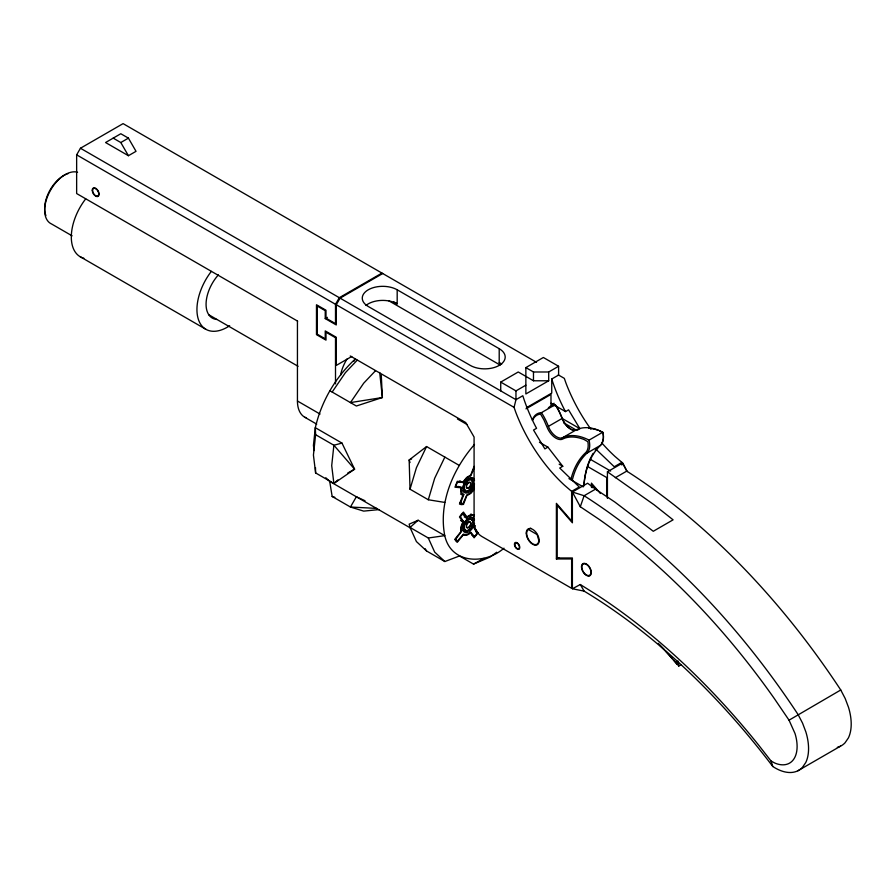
<?xml version="1.0" encoding="UTF-8"?>
<svg xmlns="http://www.w3.org/2000/svg" width="896" height="896" viewBox="0 0 896 896"><rect width="100%" height="100%" fill="white"/><g stroke="black" fill="none" stroke-linecap="round" stroke-linejoin="round"><path stroke-width="1.34" d="M314.059 450.576L313.432 445.402L315.325 427.694L315.616 434.706L313.432 455.067L315.616 472.931L333.883 483.482L354.592 469.168L341.97 443.083L315.325 427.694C321.306 401.71 335.115 377.798 354.626 359.621M474.488 444.461C453.13 468.955 438.402 502.757 444.763 535.651C450.979 564.234 485.318 564.704 503.978 548.184M458.528 486.405L460.813 487.726L460.835 492.43L462.862 495.365L459.491 504.056L461.317 504.627L463.445 504.414L466.816 495.723L470.904 493.338L474.454 488.947M350.246 355.981L465.707 422.542L474.085 437.046L474.085 523.208A10.763 6.216 60 0 0 481.678 536.39L571.626 588.314L571.626 558.958L556.394 558.958L556.394 503.362L571.626 520.946L571.626 491.378L564.614 485.352A117.824 68.029 60 0 1 515.749 412.205L514.069 407.378L515.962 399.683L515.962 390.891L500.73 382.099L500.73 390.891M444.763 502.421L428.299 499.755L410.021 489.205L416.416 467.712L426.574 446.544L459.144 465.349M428.299 499.755L434.683 478.262L444.853 457.094M595.526 489.138L587.608 483.235L572.387 492.027L572.387 522.805L557.155 505.221L557.155 557.973L572.387 557.973L572.387 588.75L580.306 584.528L597.442 595.269A522.435 301.627 60 0 1 758.621 745.08L771.03 761.006L774.794 763.045A36.422 21.034 60 0 0 795.032 733.555L789.04 720.182L774.435 698.712A511.101 295.086 60 0 0 598.875 519.165L580.306 506.744L584.114 495.734L595.526 489.138L614.902 502.085L653.274 531.272L673.086 519.837L653.979 504.706L607.421 471.8L622.642 463.019L627.256 471.598M461.53 493.304L463.814 494.626L460.477 503.261L461.698 503.63L463.109 503.496L466.838 494.827A10.55 6.093 -60 0 0 474.051 488.432L474.286 487.928M474.107 466.368L470.736 475.059L466.648 477.445L463.098 481.835L457.251 481.32L454.966 487.2L460.813 487.726M474.432 467.286L470.702 475.955A10.55 6.093 -60 0 0 463.49 482.339L457.453 482.35L456.512 484.299L455.93 486.27L461.563 487.323A10.55 6.093 -60 0 0 463.49 494.525L463.814 494.626M474.454 514.842L470.904 514.55L466.816 516.891L463.445 512.086L461.317 514.338L459.491 517.014L462.862 521.808L460.835 527.083L460.813 531.821L454.966 539.078L455.851 541.027L457.251 542.338L463.098 535.069L466.648 535.349L470.736 533.019L474.107 537.813L478.061 532.896L474.69 528.102M297.629 321.138L76.642 193.547L76.642 154.84L80.45 148.243L123.088 123.626L536.502 362.309M335.507 383.846L335.507 337.714L325.998 332.226L325.998 340.133L316.478 334.645L316.478 304.752L325.998 310.24L325.998 318.158L335.507 323.646L335.507 304.293L339.315 297.696L381.954 273.078M351.758 356.485L336.269 365.422L336.269 337.266L325.237 330.904L325.237 338.811L317.24 334.197L317.24 306.062L325.237 310.677L325.237 318.595L336.269 324.957L336.269 304.73L340.077 298.144L382.715 273.526M332.158 392.034L345.408 372.658L357.202 360.203M470.859 514.069L474.051 515.827A10.55 6.093 -60 0 0 466.838 517.754L463.109 513.397L461.698 514.886L460.477 516.678L463.49 521.92A10.55 6.093 -60 0 0 461.563 531.35L455.93 538.91L456.512 540.21L457.453 541.083L463.49 534.094A10.55 6.093 -60 0 0 470.702 532.168L474.432 536.525L475.843 535.035L477.064 533.243L474.051 528.002A10.55 6.093 -60 0 0 475.238 525.538M375.48 370.754L363.686 383.208L350.437 402.584L382.379 397.533L381.27 375.01M528.315 529.458L527.442 530.275A8.613 4.973 60 0 0 531.138 542.718A8.613 4.973 60 0 0 538.798 540.355L537.107 534.542L528.315 529.458L530.701 528.08M337.926 479.886L333.883 483.482L331.71 465.618L333.883 445.245L315.616 434.706M418.118 520.262L409.158 524.16L410.021 527.442L428.299 537.992L444.763 535.651L418.118 520.262L410.021 527.442L416.416 541.565L426.574 550.984L444.853 561.534L459.144 556.114M426.574 446.544L409.158 459.984L410.021 489.205M496.698 552.227L490.078 557.054L473.525 564.099L459.816 556.181M789.04 720.182L840.75 689.987L845.197 698.533L848.512 707.325A47.253 27.283 60 0 1 848.378 737.946L845.006 742.851A47.253 27.283 60 0 1 837.334 747.331M113.187 138.13L120.803 142.531L128.419 138.13L136.024 151.323L128.419 155.714L105.571 142.531L120.803 133.739L128.419 138.13M325.237 318.595L327.41 317.341M500.73 382.099L518.246 371.986L533.478 380.778L548.699 380.778L548.699 371.986L558.6 366.274L558.6 375.066L551.746 379.019L551.746 393.086L526.434 407.702M548.699 380.778L525.862 393.971L525.862 367.595L543.368 357.482L558.6 366.274M515.962 390.891L525.862 385.179M525.963 408.856L550.984 394.408L550.984 404.958L553.011 403.782M532.302 420.19A26.914 15.546 60 0 1 541.464 412.653L555.173 404.734A41.138 23.744 60 0 1 562.094 418.466A13.35 7.706 60 0 0 575.803 430.102A59.506 34.35 60 0 1 602.762 432.208A18.917 10.92 60 0 1 600.678 445.222A116.861 67.469 60 0 0 583.923 486.002M551.018 403.222L565.51 411.6L568.557 409.842L579.902 428.691L561.736 418.197M541.464 412.653A41.138 23.744 60 0 1 548.386 426.384L562.094 418.466M548.386 426.384A13.35 7.706 60 0 0 562.094 438.01L575.803 430.102M571.626 491.378L579.242 486.976L559.72 468.037L562.766 466.278L547.926 447.149L544.88 448.907L533.534 430.058L536.581 428.299L535.562 426.462A117.824 68.029 60 0 1 522.816 395.73L515.962 399.683L340.077 298.144M578.894 429.274L576.867 430.438L563.55 422.744M562.094 438.01A59.506 34.35 60 0 1 589.053 440.126L602.762 432.208M572.387 479.741A116.861 67.469 60 0 1 586.97 453.141L600.678 445.222M601.832 442.938A117.824 68.029 60 0 0 614.869 456.333L621.88 462.358L614.264 466.76L596.378 449.635M615.339 477.702L626.752 471.117A521.875 301.302 60 0 1 840.75 689.987M556.394 558.958L558.734 557.603M673.859 660.229A239.198 138.107 60 0 1 678.787 666.03L681.072 664.709M797.877 770.784L840.504 746.166M347.704 473.054L354.592 469.168L333.883 445.245L341.97 443.083M473.525 564.099L484.064 558.342M411.611 458.92L409.158 459.984L410.01 462.56M379.109 509.589L363.686 511.112L350.437 507.024L332.158 496.474L329.706 481.387L325.786 477.747M555.184 405.384L555.834 405.328L559.205 411.23L562.957 419.899A14.437 8.333 60 0 0 573.082 430.282M525.862 367.595L533.478 371.986L548.699 371.986M376.824 508.413L350.437 507.024L356.362 496.765L365.03 500.752M572.387 588.75L584.114 591.125A511.672 295.411 60 0 1 772.8 766.506A47.253 27.283 60 0 0 802.368 767.469L805.739 762.563A47.253 27.283 60 0 0 805.874 731.942L802.558 723.15L798.112 714.605A521.875 301.302 60 0 0 584.114 495.734L572.387 492.027L580.306 506.744M297.438 321.026L297.438 401.005A35.538 20.518 -60 0 0 304.797 417.267L306.454 417.782M332.158 496.474L334.813 497.291M599.379 430.752L603.075 432.925A17.842 10.304 60 0 1 602.381 441.75M558.275 374.875L564.323 378.37L566.003 383.197A117.824 68.029 60 0 0 590.923 429.218M397.186 289.789L499.206 348.69A20.462 11.816 0 0 1 499.206 365.4A20.462 11.816 0 0 1 470.277 365.4L368.256 306.488A20.462 11.816 0 0 1 368.256 289.789A20.462 11.816 0 0 1 397.186 289.789L397.186 303.856A20.462 11.816 0 0 0 365.96 305.435M393.635 301.806L397.186 303.856M499.206 348.69L499.206 362.757L501.603 364.134M388.875 300.821L500.17 365.075M80.45 148.243L339.315 297.696M76.642 154.84L335.507 304.293M336.269 304.73L514.069 407.378M590.173 459.234L610.646 471.061M587.563 466.502L606.659 477.523L606.659 496.619M539.448 442.254L547.926 447.149M559.149 464.195L562.766 466.278M568.938 478.632L583.274 486.898M457.419 418.97L467.107 424.558M72.128 235.85L51.587 223.989A29.075 16.789 -60 0 1 49.291 192.528A29.075 16.789 -60 0 1 77.571 172.245M208.656 314.675L298.066 366.296M329.706 390.622L356.362 406.011L382.379 397.533L379.702 372.49M80.226 256.76L205.856 329.291M459.827 480.872L463.254 482.854M460.578 494.043L462.862 495.365M297.438 401.005L320.051 414.053M460.018 502.432L463.445 504.414M304.797 417.267L316.702 424.144M462.246 514.248L466.816 516.891M464.184 516.824L466.469 518.146M461.53 520.128L463.814 521.45M460.578 520.486L462.862 521.808M475.787 531.574L478.061 532.896M472.058 535.158L474.432 536.525M455.078 539.706L457.453 541.083M329.706 481.387L410.749 528.17M444.853 561.534L434.683 552.104L428.299 537.992M600.387 493.472L591.438 483.134L591.438 487.301M596.68 490.168L592.2 484.994L592.2 487.771M425.062 548.654L426.574 550.984M120.803 142.531L128.419 155.714M580.306 584.528L584.114 591.125M565.51 411.6L564.502 409.763A117.824 68.029 60 0 1 551.746 379.019M622.642 463.019L626.752 471.117M771.03 761.006L772.8 766.506M678.261 661.147L678.787 666.03M676.67 660.531L677.085 664.384L670.085 656.275A240.285 138.723 60 0 0 659.646 645.053M315.482 467.589L315.616 472.931M621.88 462.358L621.88 465.058M607.421 471.8L607.421 498.378M554.03 403.2L554.03 405.832M533.478 371.986L533.478 380.778M474.51 483.851A8.4 4.85 -60 0 1 465.36 492.979A8.4 4.85 -60 0 1 465.36 481.734A8.4 4.85 -60 0 1 474.51 480.301M474.51 523.421A8.4 4.85 -60 0 1 465.36 532.549A8.4 4.85 -60 0 1 465.36 521.315A8.4 4.85 -60 0 1 474.51 519.87M340.558 375.379A29.075 16.789 -60 0 1 347.01 359.016M45.898 215.544A26.914 15.546 -60 0 1 49.448 191.128A26.914 15.546 -60 0 1 68.253 173.499M353.853 361.357A29.075 16.789 -60 0 1 355.466 359.072M499.206 362.757A20.462 11.816 0 0 1 501.502 364.336M83.866 258.238A43.075 24.864 -60 0 1 85.691 198.867M216.731 319.458A30.15 17.405 -60 0 1 206.091 303.206A30.15 17.405 -60 0 1 218.378 274.882M229.667 325.741A43.075 24.864 -60 0 1 198.442 319.603A43.075 24.864 -60 0 1 211.322 271.398M470.411 517.126A7.862 4.536 -60 0 1 472.998 522.861M472.45 524.72A7.862 4.536 -60 0 1 471.565 526.568M470.411 528.248A7.862 4.536 -60 0 1 462.818 530.286M465.427 529.984A6.25 3.606 -60 0 1 464.946 521.797A6.25 3.606 -60 0 1 471.901 520.509M470.008 521.931A3.226 1.87 -60 0 1 469.784 526.019A3.226 1.87 -60 0 1 466.413 527.195M466.413 524.552A3.226 1.87 -60 0 1 466.782 523.802M467.253 523.107A3.226 1.87 -60 0 1 468.989 521.842M470.411 477.568A7.862 4.536 -60 0 1 472.998 483.291M472.45 485.162A7.862 4.536 -60 0 1 462.818 490.717M465.427 490.426A6.25 3.606 -60 0 1 465.427 481.589A6.25 3.606 -60 0 1 472.046 482.182M468.989 482.283A3.226 1.87 -60 0 1 470.21 485.733A3.226 1.87 -60 0 1 466.413 487.637M466.413 484.994A3.226 1.87 -60 0 1 466.782 484.243M467.253 483.549A3.226 1.87 -60 0 1 468.395 482.53M589.053 440.126A18.917 10.92 60 0 1 586.97 453.141M548.307 408.016A26.914 15.546 60 0 1 555.173 404.734M570.886 479.539A117.925 68.085 60 0 1 585.592 452.704L586.197 452.066A17.842 10.304 60 0 0 587.843 441.717L584.147 439.544A58.43 33.734 60 0 0 565.04 438.043L561.781 439.421A14.437 8.333 60 0 1 547.725 428.691L543.973 420.022L540.602 414.12L539.952 414.176A25.838 14.918 60 0 0 532.694 420.146M588.65 428.243A58.43 33.734 60 0 1 598.338 430.36M601.933 442.557A17.842 10.304 60 0 1 601.418 443.274M583.923 485.061A117.902 68.074 60 0 1 589.613 460.242M590.15 459.032A117.902 68.074 60 0 1 591.293 456.68M591.898 455.538A117.902 68.074 60 0 1 593.174 453.342M595.258 450.229A117.902 68.074 60 0 1 596.747 448.28M658.213 643.317A239.198 138.107 60 0 1 663.947 649.264M665.84 651.291A239.198 138.107 60 0 1 672.19 658.325M514.898 543.894L514.819 544.533A3.226 1.87 60 0 0 517.093 548.486A3.226 1.87 60 0 0 519.378 547.165A3.226 1.87 60 0 0 517.093 543.211L516.51 542.965A3.226 1.87 60 0 0 514.898 543.894M519.411 548.722L518.986 549.114A3.763 2.173 60 0 1 515.211 546.941A3.763 2.173 60 0 1 515.211 542.584L515.771 542.416A3.763 2.173 60 0 1 518.986 544.757A3.763 2.173 60 0 1 519.411 548.722M588.862 576.061L587.675 575.938A7 4.043 60 0 1 581.437 566.821A7 4.043 60 0 1 587.675 564.894L588.862 566.16A7 4.043 60 0 1 588.862 576.061M96.466 189.258L95.67 188.686A4.312 2.486 60 0 0 92.624 190.445A4.312 2.486 60 0 0 95.67 195.72A4.312 2.486 60 0 0 98.717 193.962L98.616 192.987A4.312 2.486 60 0 0 96.466 189.258M587.574 565.264L586.387 564.402A6.462 3.73 60 0 0 581.818 567.045A6.462 3.73 60 0 0 586.387 574.952A6.462 3.73 60 0 0 590.957 572.32L590.8 570.864A6.462 3.73 60 0 0 587.574 565.264M92.243 190.221A4.85 2.8 60 0 0 97.384 196.616A4.85 2.8 60 0 0 97.384 189.762A4.85 2.8 60 0 0 92.243 190.221M526.243 533.098A9.15 5.286 60 0 0 535.942 545.171A9.15 5.286 60 0 0 535.942 532.235A9.15 5.286 60 0 0 526.243 533.098M469.918 529.222A6.25 3.606 -60 0 0 471.901 519.546A6.25 3.606 -60 0 0 464.509 526.098A6.25 3.606 -60 0 0 469.918 529.222M469.37 527.162A3.226 1.87 -60 0 0 470.389 522.155A3.226 1.87 -60 0 0 466.57 525.549A3.226 1.87 -60 0 0 469.37 527.162M469.918 489.653A6.25 3.606 -60 0 0 471.901 479.987A6.25 3.606 -60 0 0 464.509 486.528A6.25 3.606 -60 0 0 469.918 489.653M469.37 487.592A3.226 1.87 -60 0 0 470.389 482.597A3.226 1.87 -60 0 0 466.57 485.979A3.226 1.87 -60 0 0 469.37 487.592"/></g></svg>
